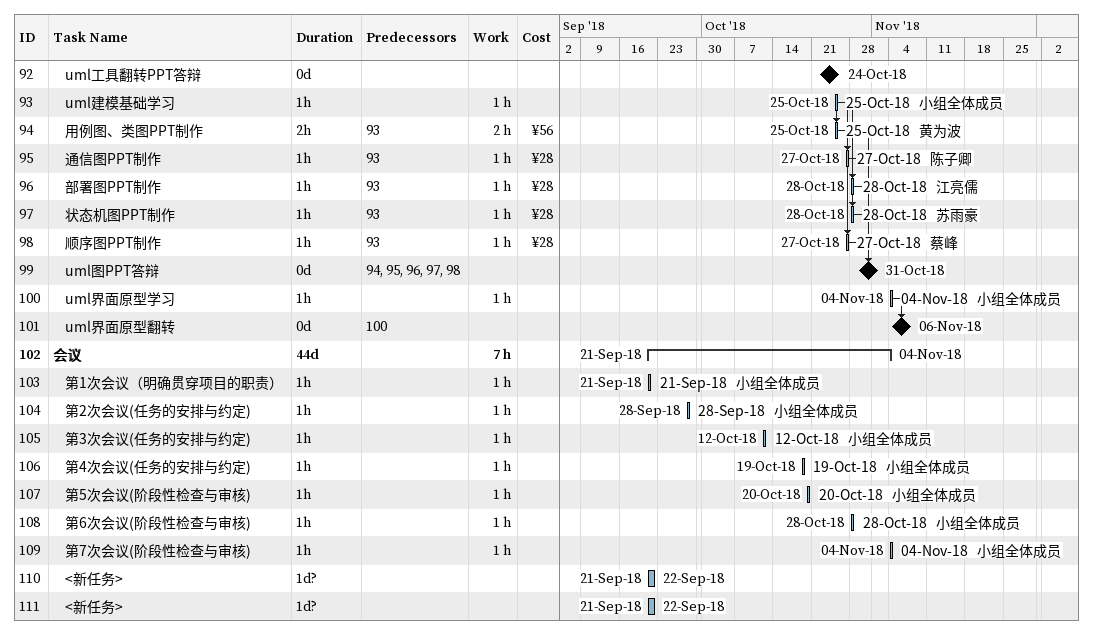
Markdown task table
| ID | Level | Task | Duration | Start | Finish | Predecessors | Resources | Work (h) | Cost (¥) |
|---|---|---|---|---|---|---|---|---|---|
| 92 | 2 | uml工具翻转PPT答辩 | 0d | 2018-10-24 | 2018-10-24 |  |  |  |  |
| 93 | 2 | uml建模基础学习 | 1h | 2018-10-25 | 2018-10-25 |  | 小组全体成员 | 1 |  |
| 94 | 2 | 用例图、类图PPT制作 | 2h | 2018-10-25 | 2018-10-25 | 93 | 黄为波 | 2 | 56 |
| 95 | 2 | 通信图PPT制作 | 1h | 2018-10-27 | 2018-10-27 | 93 | 陈子卿 | 1 | 28 |
| 96 | 2 | 部署图PPT制作 | 1h | 2018-10-28 | 2018-10-28 | 93 | 江亮儒 | 1 | 28 |
| 97 | 2 | 状态机图PPT制作 | 1h | 2018-10-28 | 2018-10-28 | 93 | 苏雨豪 | 1 | 28 |
| 98 | 2 | 顺序图PPT制作 | 1h | 2018-10-27 | 2018-10-27 | 93 | 蔡峰 | 1 | 28 |
| 99 | 2 | uml图PPT答辩 | 0d | 2018-10-31 | 2018-10-31 | 94, 95, 96, 97, 98 |  |  |  |
| 100 | 2 | uml界面原型学习 | 1h | 2018-11-04 | 2018-11-04 |  | 小组全体成员 | 1 |  |
| 101 | 2 | uml界面原型翻转 | 0d | 2018-11-06 | 2018-11-06 | 100 |  |  |  |
| 102 | 1 | **会议** | 44d | 2018-09-21 | 2018-11-04 |  |  | 7 |  |
| 103 | 2 | 第1次会议（明确贯穿项目的职责） | 1h | 2018-09-21 | 2018-09-21 |  | 小组全体成员 | 1 |  |
| 104 | 2 | 第2次会议(任务的安排与约定) | 1h | 2018-09-28 | 2018-09-28 |  | 小组全体成员 | 1 |  |
| 105 | 2 | 第3次会议(任务的安排与约定) | 1h | 2018-10-12 | 2018-10-12 |  | 小组全体成员 | 1 |  |
| 106 | 2 | 第4次会议(任务的安排与约定) | 1h | 2018-10-19 | 2018-10-19 |  | 小组全体成员 | 1 |  |
| 107 | 2 | 第5次会议(阶段性检查与审核) | 1h | 2018-10-20 | 2018-10-20 |  | 小组全体成员 | 1 |  |
| 108 | 2 | 第6次会议(阶段性检查与审核) | 1h | 2018-10-28 | 2018-10-28 |  | 小组全体成员 | 1 |  |
| 109 | 2 | 第7次会议(阶段性检查与审核) | 1h | 2018-11-04 | 2018-11-04 |  | 小组全体成员 | 1 |  |
| 110 | 2 | <新任务> | 1d? | 2018-09-21 | 2018-09-22 |  |  |  |  |
| 111 | 2 | <新任务> | 1d? | 2018-09-21 | 2018-09-22 |  |  |  |  |
